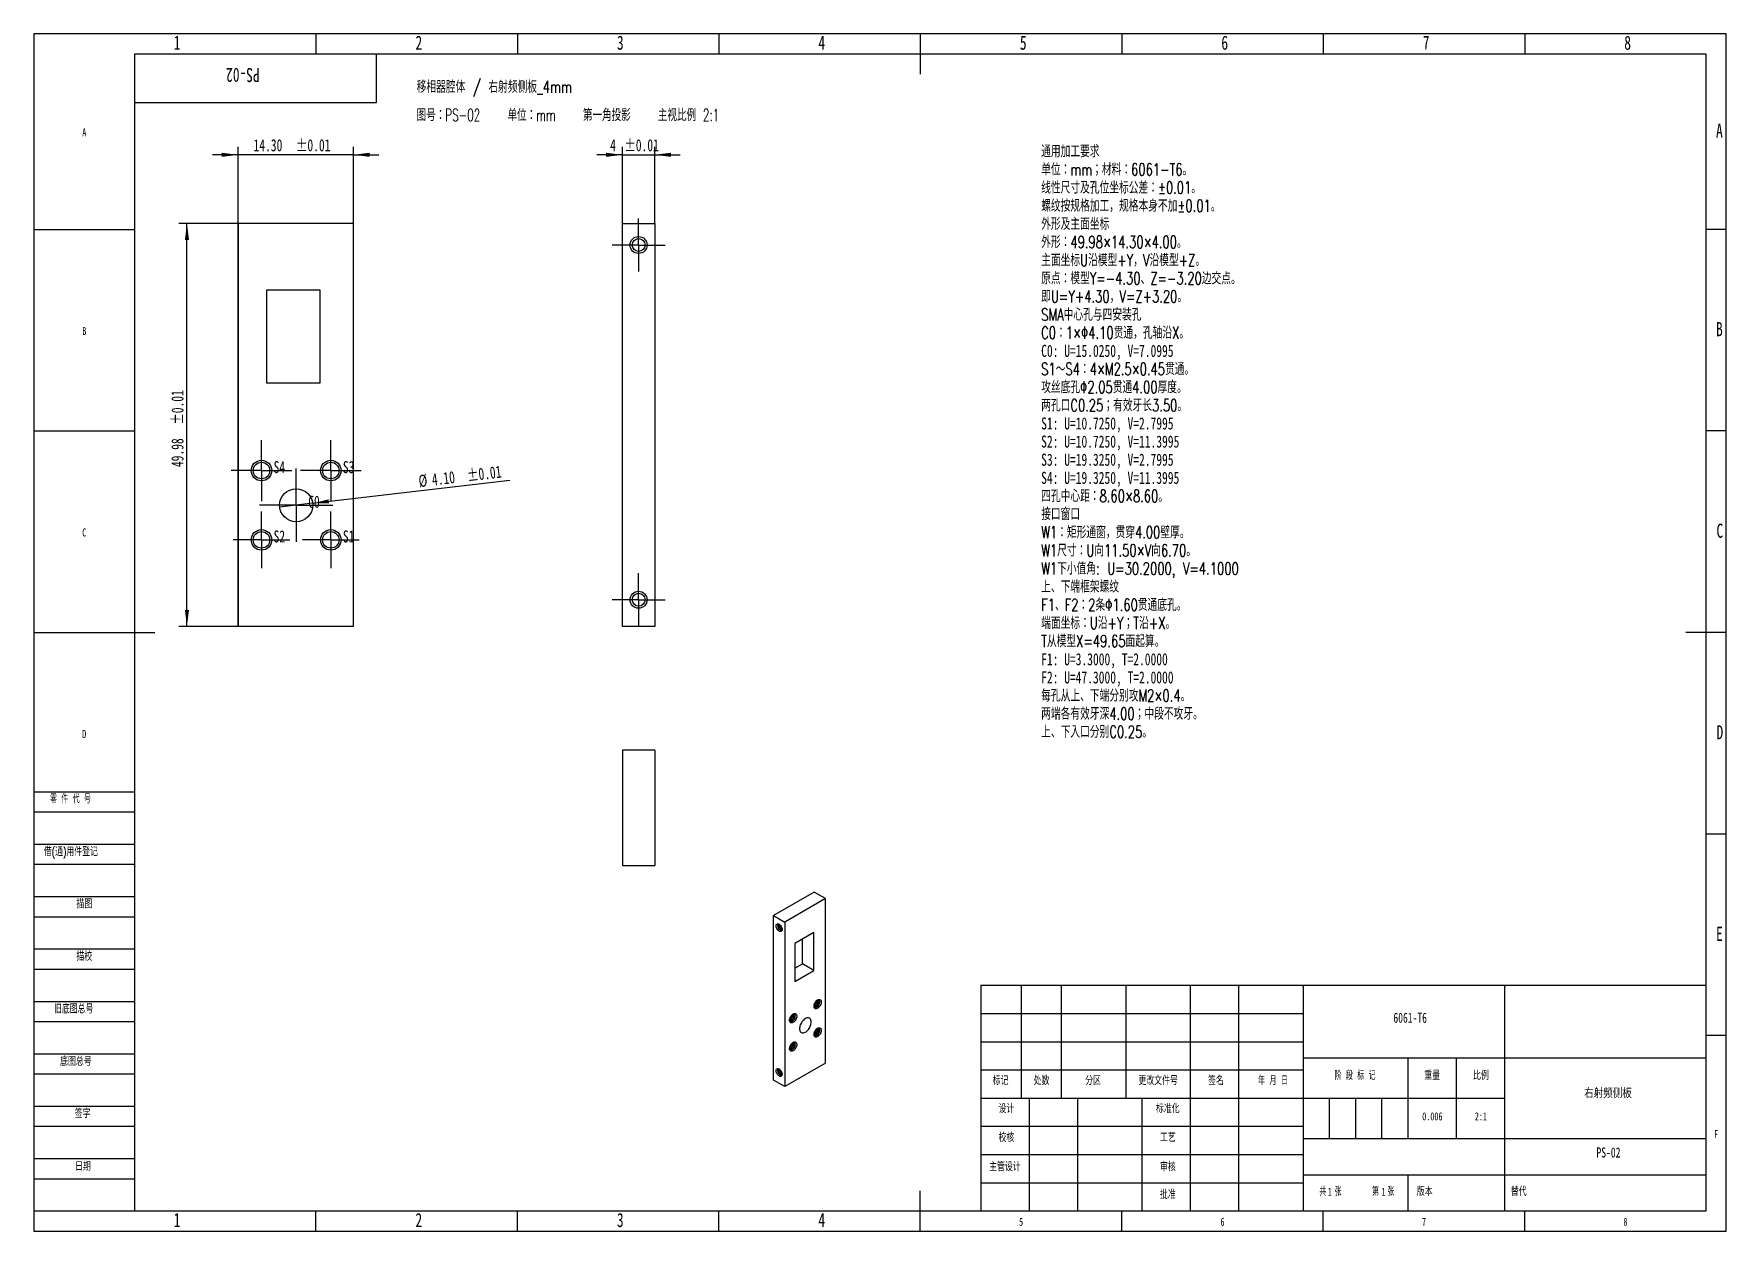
# Model space of a CAD drawing. Header units: millimetres. Extents: x 0 to 420, y 0 to 297.
import ezdxf

# ---------------------------------------------------------------- set-up
doc = ezdxf.new("R2010")
doc.units = ezdxf.units.MM
for name, color, linetype in [('10', 7, 'Continuous'), ('5', 7, 'Continuous'), ('9', 7, 'Continuous'), ('SLD-0', 7, 'Continuous')]:
    doc.layers.add(name, color=color, linetype=linetype)
doc.styles.add('SLDTEXTSTYLE0', font='TXT', dxfattribs={"width": 0.7})
doc.styles.add('SLDTEXTSTYLE1', font='TXT', dxfattribs={"width": 0.7, "bigfont": 'bigfont'})
doc.styles.add('SLDTEXTSTYLE2', font='TXT', dxfattribs={"width": 0.631579, "bigfont": 'bigfont'})
doc.styles.add('SLDTEXTSTYLE3', font='TXT', dxfattribs={"width": 0.62, "bigfont": 'bigfont'})
doc.styles.add('SLDTEXTSTYLE4', font='TXT', dxfattribs={"width": 0.614286, "bigfont": 'bigfont'})
doc.styles.add('SLDTEXTSTYLE5', font='TXT', dxfattribs={"width": 0.6, "bigfont": 'bigfont'})
doc.dimstyles.new('SLDDIMSTYLE0', dxfattribs={"dimtxt": 3, "dimasz": 4.08, "dimexe": 0, "dimexo": 0.0625, "dimgap": 0.75, "dimtad": 1, "dimlfac": 0.5, "dimrnd": 1e-09, "dimzin": 12, "dimdsep": 46, "dimtxsty": 'SLDTEXTSTYLE0', "dimsah": 1, "dimcen": 0.09, "dimadec": 0, "dimazin": 3, "dimtol": 1, "dimtp": 0.01, "dimtm": 0.01, "dimtfac": 1, "dimtmove": 0, "dimatfit": 0, "dimfxl": 1, "dimfrac": 2, "dimtolj": 1, "dimarcsym": 0})
doc.dimstyles.new('SLDDIMSTYLE1', dxfattribs={"dimtxt": 3, "dimasz": 4.08, "dimexe": 0, "dimexo": 0.0625, "dimgap": 0.75, "dimtad": 1, "dimlfac": 0.5, "dimrnd": 1e-09, "dimzin": 12, "dimdsep": 46, "dimtxsty": 'SLDTEXTSTYLE0', "dimsah": 1, "dimcen": 0.09, "dimadec": 0, "dimazin": 3, "dimtol": 1, "dimtp": 0.01, "dimtm": 0.01, "dimtfac": 1, "dimtofl": 0, "dimtmove": 0, "dimatfit": 3, "dimfxl": 1, "dimfrac": 2, "dimtolj": 1, "dimarcsym": 0})
doc.dimstyles.new('SLDDIMSTYLE2', dxfattribs={"dimtxt": 3, "dimasz": 4.08, "dimexe": 0, "dimexo": 0.0625, "dimgap": 0.75, "dimtad": 1, "dimlfac": 0.5, "dimrnd": 1e-09, "dimzin": 4, "dimdsep": 46, "dimtxsty": 'SLDTEXTSTYLE0', "dimsah": 1, "dimcen": 0.09, "dimadec": 0, "dimazin": 1, "dimtol": 1, "dimtp": 0.01, "dimtm": 0.01, "dimtfac": 1, "dimtmove": 0, "dimatfit": 0, "dimfxl": 1, "dimfrac": 2, "dimtolj": 1, "dimarcsym": 0})
doc.dimstyles.new('SLDDIMSTYLE3', dxfattribs={"dimtxt": 3, "dimasz": 4.08, "dimexe": 0, "dimexo": 0.0625, "dimgap": 0.75, "dimtad": 1, "dimlfac": 0.5, "dimrnd": 1e-09, "dimzin": 4, "dimdsep": 46, "dimtxsty": 'SLDTEXTSTYLE0', "dimblk1": 'NONE', "dimsah": 1, "dimcen": 0, "dimadec": 0, "dimazin": 1, "dimtol": 1, "dimtp": 0.01, "dimtm": 0.01, "dimtfac": 1, "dimtmove": 0, "dimatfit": 3, "dimldrblk": 'NONE', "dimfxl": 1, "dimfrac": 2, "dimtolj": 1, "dimarcsym": 0})

# ---------------------------------------------------------------- blocks, each defined once
blk = doc.blocks.new('_D')
at = {"layer": '10'}
for p, q in [((146.09, 249.98), (146.09, 269)), ((154.09, 249.98), (154.09, 269)), ((146.09, 267), (139.74, 267)), ((146.09, 267), (154.09, 267)), ((154.09, 267), (160.44, 267))]:
    blk.add_line(p, q, dxfattribs=at)
for points in [[(146.09, 267), (142.01, 267.51), (142.01, 266.49)], [(154.09, 267), (158.17, 266.49), (158.17, 267.51)]]:
    blk.add_solid(points, dxfattribs=at)
at = {"layer": '10', "char_height": 3, "attachment_point": 1, "style": 'SLDTEXTSTYLE0'}
for s, insert in [('4', (143.02, 270.87)), ('±0.01', (146.54, 270.87))]:
    blk.add_mtext(s, dxfattribs=dict(at, insert=insert))
blk = doc.blocks.new('SW_CENTERMARKSYMBOL_0')
at = {"layer": '10', "color": 0}
for p, q in [((0, 5), (0, 6.6)), ((0, 0), (0, 5)), ((-5, 0), (-6.6, 0)), ((0, 0), (-5, 0)), ((0, 0), (0, -5)), ((0, 0), (5, 0)), ((5, 0), (6.6, 0)), ((0, -5), (0, -6.6))]:
    blk.add_line(p, q, dxfattribs=at)
blk = doc.blocks.new('SW_CENTERMARKSYMBOL_1')
at = {"layer": '10', "color": 0}
for p, q in [((0, 5), (0, 6.6)), ((0, 0), (0, 5)), ((-5, 0), (-6.6, 0)), ((0, 0), (-5, 0)), ((0, 0), (0, -5)), ((0, 0), (5, 0)), ((5, 0), (6.6, 0)), ((0, -5), (0, -6.6))]:
    blk.add_line(p, q, dxfattribs=at)
blk = doc.blocks.new('_D_1')
at = {"layer": '10'}
for p, q in [((79.3, 249.98), (36, 249.98)), ((38, 150.02), (38, 249.98)), ((79.3, 150.02), (36, 150.02))]:
    blk.add_line(p, q, dxfattribs=at)
for points in [[(38, 249.98), (37.49, 245.9), (38.51, 245.9)], [(38, 150.02), (38.51, 154.1), (37.49, 154.1)]]:
    blk.add_solid(points, dxfattribs=at)
at = {"layer": '10', "char_height": 3, "attachment_point": 1, "rotation": 90, "style": 'SLDTEXTSTYLE0'}
for s, insert in [('±0.01', (34.13, 200.04)), ('49.98', (34.13, 189.53))]:
    blk.add_mtext(s, dxfattribs=dict(at, insert=insert))
blk = doc.blocks.new('_D_2')
at = {"layer": '10'}
for p, q in [((50.7, 150.02), (50.7, 269)), ((79.3, 150.02), (79.3, 269)), ((50.7, 267), (44.35, 267)), ((79.3, 267), (50.7, 267)), ((79.3, 267), (85.65, 267))]:
    blk.add_line(p, q, dxfattribs=at)
for points in [[(50.7, 267), (46.62, 267.51), (46.62, 266.49)], [(79.3, 267), (83.38, 266.49), (83.38, 267.51)]]:
    blk.add_solid(points, dxfattribs=at)
at = {"layer": '10', "char_height": 3, "attachment_point": 1, "style": 'SLDTEXTSTYLE0'}
for s, insert in [('14.30', (54.53, 270.87)), ('±0.01', (65.04, 270.87))]:
    blk.add_mtext(s, dxfattribs=dict(at, insert=insert))
blk = doc.blocks.new('_D_3')
at = {"layer": '10'}
for q in [(118.15, 186.31), (61.03, 179.59)]:
    blk.add_line((69.17, 180.55), q, dxfattribs=at)
blk.add_solid([(69.17, 180.55), (73.28, 180.52), (73.17, 181.53)], dxfattribs=at)
at = {"layer": '10', "char_height": 3, "attachment_point": 1, "rotation": 6.7108, "style": 'SLDTEXTSTYLE0'}
for s, insert in [('±0.01', (107.33, 188.93)), ('%%c', (95.33, 187.52)), ('4.10', (98.62, 187.91))]:
    blk.add_mtext(s, dxfattribs=dict(at, insert=insert))
blk = doc.blocks.new('_None')
blk = doc.blocks.new('SW_CENTERMARKSYMBOL_2')
at = {"layer": '10', "color": 0}
for p, q in [((0, 5), (0, 7.05)), ((0, 0), (0, 5)), ((-5, 0), (-7.05, 0)), ((0, 0), (-5, 0)), ((0, 0), (0, -5)), ((0, 0), (5, 0)), ((5, 0), (7.05, 0)), ((0, -5), (0, -7.05))]:
    blk.add_line(p, q, dxfattribs=at)
blk = doc.blocks.new('SW_CENTERMARKSYMBOL_3')
at = {"layer": '10', "color": 0}
for p, q in [((0, 5), (0, 7.05)), ((0, 0), (0, 5)), ((-5, 0), (-7.05, 0)), ((0, 0), (-5, 0)), ((0, 0), (0, -5)), ((0, 0), (5, 0)), ((5, 0), (7.05, 0)), ((0, -5), (0, -7.05))]:
    blk.add_line(p, q, dxfattribs=at)
blk = doc.blocks.new('SW_CENTERMARKSYMBOL_4')
at = {"layer": '10', "color": 0}
for p, q in [((0, 5), (0, 9.1)), ((0, 0), (0, 5)), ((-5, 0), (-9.1, 0)), ((0, 0), (-5, 0)), ((0, 0), (0, -5)), ((0, 0), (5, 0)), ((5, 0), (9.1, 0)), ((0, -5), (0, -9.1))]:
    blk.add_line(p, q, dxfattribs=at)
blk = doc.blocks.new('SW_CENTERMARKSYMBOL_5')
at = {"layer": '10', "color": 0}
for p, q in [((0, 5), (0, 7.55)), ((0, 0), (0, 5)), ((-5, 0), (-7.55, 0)), ((0, 0), (-5, 0)), ((0, 0), (0, -5)), ((0, 0), (5, 0)), ((5, 0), (7.55, 0)), ((0, -5), (0, -7.55))]:
    blk.add_line(p, q, dxfattribs=at)
blk = doc.blocks.new('SW_CENTERMARKSYMBOL_6')
at = {"layer": '10', "color": 0}
for p, q in [((0, 5), (0, 7.55)), ((0, 0), (0, 5)), ((-5, 0), (-7.55, 0)), ((0, 0), (-5, 0)), ((0, 0), (0, -5)), ((0, 0), (5, 0)), ((5, 0), (7.55, 0)), ((0, -5), (0, -7.55))]:
    blk.add_line(p, q, dxfattribs=at)

msp = doc.modelspace()

# ---------------------------------------------------------------- linework, layer by layer
at = {"color": 7, "linetype": 'Continuous', "lineweight": 25}
for p, q in [((50.7, 249.98), (50.7, 150.02)), ((79.3, 249.98), (50.7, 249.98)), ((79.3, 150.02), (79.3, 249.98)), ((146.093, 249.98), (154.093, 249.98)), ((146.093, 150.02), (146.093, 249.98)), ((154.093, 249.98), (154.093, 150.02)), ((57.7, 233.42), (57.7, 210.42)), ((71.1, 233.42), (57.7, 233.42)), ((71.1, 210.42), (71.1, 233.42)), ((57.7, 210.42), (71.1, 210.42)), ((79.3, 150.02), (50.7, 150.02)), ((154.093, 150.02), (146.093, 150.02)), ((154.093, 119.3), (146.093, 119.3)), ((146.093, 119.3), (146.093, 90.7)), ((154.093, 119.3), (154.093, 90.7)), ((146.093, 90.7), (154.093, 90.7)), ((193.674, 84.121), (183.563, 78.284)), ((196.503, 82.489), (193.674, 84.121)), ((196.503, 82.489), (186.391, 76.651)), ((196.503, 41.678), (196.503, 82.489)), ((183.563, 78.284), (186.391, 76.651)), ((183.563, 37.473), (183.563, 78.284)), ((184.8, 75.83), (184.588, 75.708)), ((184.626, 75.857), (184.8, 75.83)), ((186.391, 76.651), (186.391, 35.841)), ((193.604, 74.054), (188.866, 71.319)), ((190.775, 66.297), (190.775, 72.421)), ((193.604, 64.664), (193.604, 74.054)), ((188.866, 71.319), (188.866, 61.929)), ((188.866, 65.194), (190.775, 66.297)), ((188.866, 61.929), (193.604, 64.664)), ((193.604, 64.664), (190.775, 66.297)), ((184.8, 39.903), (184.588, 39.78)), ((184.626, 39.93), (184.8, 39.903)), ((196.503, 41.678), (186.391, 35.841)), ((186.391, 35.841), (183.563, 37.473))]:
    msp.add_line(p, q, dxfattribs=at)
at = {"color": 7, "linetype": 'Continuous', "lineweight": 25, "flags": 128}
for points in [[(185.72, 74.851), (185.704, 74.687), (185.659, 74.547), (185.586, 74.438), (185.489, 74.363), (185.37, 74.325), (185.235, 74.327), (185.089, 74.367), (184.939, 74.445), (184.791, 74.557), (184.65, 74.698), (184.523, 74.864), (184.414, 75.046), (184.328, 75.238), (184.269, 75.432), (184.238, 75.619), (184.238, 75.793), (184.269, 75.945), (184.328, 76.07), (184.414, 76.163), (184.523, 76.22), (184.65, 76.238), (184.791, 76.217), (184.939, 76.157), (185.089, 76.062), (185.235, 75.935), (185.37, 75.78), (185.489, 75.606), (185.586, 75.417), (185.659, 75.224), (185.704, 75.032), (185.72, 74.851)], [(185.072, 76.075), (185.056, 76.081), (184.93, 76.111), (184.816, 76.1), (184.72, 76.051), (184.648, 75.966), (184.603, 75.85), (184.588, 75.708)], [(184.588, 75.708), (184.603, 75.549), (184.648, 75.38), (184.72, 75.212), (184.816, 75.052), (184.93, 74.911), (185.056, 74.795), (185.187, 74.71), (185.316, 74.662), (185.437, 74.652), (185.542, 74.682), (185.626, 74.75), (185.685, 74.851), (185.713, 74.959)], [(195.425, 56.835), (195.41, 56.635), (195.364, 56.424), (195.29, 56.209), (195.19, 55.998), (195.067, 55.798), (194.925, 55.615), (194.77, 55.456), (194.607, 55.326), (194.44, 55.23), (194.277, 55.171), (194.121, 55.151), (193.98, 55.17), (193.857, 55.229), (193.757, 55.324), (193.683, 55.453), (193.637, 55.612), (193.622, 55.794), (193.637, 55.995), (193.683, 56.206), (193.757, 56.42), (193.857, 56.632), (193.98, 56.832), (194.121, 57.015), (194.277, 57.174), (194.44, 57.303), (194.607, 57.399), (194.77, 57.459), (194.925, 57.479), (195.067, 57.459), (195.19, 57.401), (195.29, 57.305), (195.364, 57.176), (195.41, 57.018), (195.425, 56.835)], [(193.627, 55.905), (193.638, 55.834), (193.684, 55.694), (193.76, 55.586), (193.862, 55.515), (193.984, 55.483), (194.123, 55.492), (194.271, 55.541), (194.422, 55.628), (194.571, 55.75), (194.709, 55.901), (194.832, 56.075), (194.933, 56.263), (195.009, 56.459), (195.056, 56.652), (195.071, 56.835), (195.056, 57), (195.009, 57.14), (194.933, 57.247), (194.832, 57.319), (194.709, 57.351), (194.571, 57.342), (194.43, 57.296)], [(189.344, 53.325), (189.328, 53.125), (189.283, 52.913), (189.209, 52.699), (189.108, 52.487), (188.986, 52.287), (188.844, 52.104), (188.689, 51.945), (188.525, 51.816), (188.359, 51.72), (188.196, 51.66), (188.04, 51.64), (187.899, 51.66), (187.776, 51.718), (187.676, 51.814), (187.602, 51.943), (187.556, 52.101), (187.541, 52.284), (187.556, 52.484), (187.602, 52.695), (187.676, 52.91), (187.776, 53.121), (187.899, 53.321), (188.04, 53.504), (188.196, 53.663), (188.359, 53.793), (188.525, 53.889), (188.689, 53.948), (188.844, 53.968), (188.986, 53.949), (189.108, 53.89), (189.209, 53.795), (189.283, 53.666), (189.328, 53.507), (189.344, 53.325)], [(187.546, 52.394), (187.557, 52.323), (187.603, 52.184), (187.679, 52.076), (187.78, 52.004), (187.903, 51.972), (188.041, 51.981), (188.19, 52.03), (188.341, 52.118), (188.489, 52.24), (188.628, 52.391), (188.75, 52.564), (188.852, 52.753), (188.928, 52.948), (188.974, 53.142), (188.99, 53.325), (188.974, 53.49), (188.928, 53.629), (188.852, 53.737), (188.75, 53.808), (188.628, 53.84), (188.489, 53.832), (188.349, 53.786)], [(192.932, 51.885), (192.917, 52.12), (192.871, 52.332), (192.795, 52.517), (192.692, 52.67), (192.562, 52.789), (192.41, 52.87), (192.238, 52.913), (192.05, 52.916), (191.849, 52.88), (191.641, 52.804), (191.43, 52.691), (191.219, 52.542), (191.015, 52.362), (190.82, 52.154), (190.639, 51.923), (190.477, 51.673), (190.335, 51.409), (190.219, 51.138), (190.129, 50.865), (190.068, 50.596), (190.037, 50.336), (190.037, 50.092), (190.068, 49.868), (190.129, 49.669), (190.219, 49.499), (190.335, 49.363), (190.477, 49.263), (190.639, 49.2), (190.82, 49.177), (191.015, 49.194), (191.219, 49.25), (191.43, 49.345), (191.641, 49.476), (191.849, 49.641), (192.05, 49.835), (192.238, 50.056), (192.41, 50.297), (192.562, 50.555), (192.692, 50.823), (192.795, 51.096), (192.871, 51.367), (192.917, 51.633), (192.932, 51.885)], [(195.425, 49.813), (195.41, 49.613), (195.364, 49.402), (195.29, 49.187), (195.19, 48.976), (195.067, 48.775), (194.925, 48.593), (194.77, 48.434), (194.607, 48.304), (194.44, 48.208), (194.277, 48.149), (194.121, 48.129), (193.98, 48.148), (193.857, 48.207), (193.757, 48.302), (193.683, 48.431), (193.637, 48.59), (193.622, 48.772), (193.637, 48.972), (193.683, 49.183), (193.757, 49.398), (193.857, 49.609), (193.98, 49.81), (194.121, 49.993), (194.277, 50.151), (194.44, 50.281), (194.607, 50.377), (194.77, 50.436), (194.925, 50.456), (195.067, 50.437), (195.19, 50.379), (195.29, 50.283), (195.364, 50.154), (195.41, 49.995), (195.425, 49.813)], [(189.344, 46.302), (189.328, 46.102), (189.283, 45.891), (189.209, 45.676), (189.108, 45.465), (188.986, 45.265), (188.844, 45.082), (188.689, 44.923), (188.525, 44.793), (188.359, 44.697), (188.196, 44.638), (188.04, 44.618), (187.899, 44.638), (187.776, 44.696), (187.676, 44.791), (187.602, 44.921), (187.556, 45.079), (187.541, 45.262), (187.556, 45.462), (187.602, 45.673), (187.676, 45.888), (187.776, 46.099), (187.899, 46.299), (188.04, 46.482), (188.196, 46.641), (188.359, 46.771), (188.525, 46.867), (188.689, 46.926), (188.844, 46.946), (188.986, 46.926), (189.108, 46.868), (189.209, 46.773), (189.283, 46.643), (189.328, 46.485), (189.344, 46.302)], [(187.546, 45.372), (187.557, 45.301), (187.603, 45.161), (187.679, 45.054), (187.78, 44.982), (187.903, 44.95), (188.041, 44.959), (188.19, 45.008), (188.341, 45.095), (188.489, 45.217), (188.628, 45.368), (188.75, 45.542), (188.852, 45.731), (188.928, 45.926), (188.974, 46.119), (188.99, 46.302), (188.974, 46.467), (188.928, 46.607), (188.852, 46.715), (188.75, 46.786), (188.628, 46.818), (188.489, 46.809), (188.349, 46.764)], [(193.627, 48.883), (193.638, 48.811), (193.684, 48.672), (193.76, 48.564), (193.862, 48.493), (193.984, 48.461), (194.123, 48.469), (194.271, 48.519), (194.422, 48.606), (194.571, 48.728), (194.709, 48.879), (194.832, 49.053), (194.933, 49.241), (195.009, 49.436), (195.056, 49.63), (195.071, 49.813), (195.056, 49.978), (195.009, 50.117), (194.933, 50.225), (194.832, 50.297), (194.709, 50.329), (194.571, 50.32), (194.43, 50.274)], [(185.72, 38.923), (185.704, 38.759), (185.659, 38.62), (185.586, 38.51), (185.489, 38.435), (185.37, 38.397), (185.235, 38.399), (185.089, 38.439), (184.939, 38.517), (184.791, 38.629), (184.65, 38.771), (184.523, 38.936), (184.414, 39.118), (184.328, 39.31), (184.269, 39.504), (184.238, 39.691), (184.238, 39.865), (184.269, 40.017), (184.328, 40.142), (184.414, 40.235), (184.523, 40.292), (184.65, 40.31), (184.791, 40.289), (184.939, 40.23), (185.089, 40.134), (185.235, 40.007), (185.37, 39.852), (185.489, 39.678), (185.586, 39.49), (185.659, 39.296), (185.704, 39.104), (185.72, 38.923)], [(185.072, 40.147), (185.056, 40.154), (184.93, 40.183), (184.816, 40.173), (184.72, 40.124), (184.648, 40.039), (184.603, 39.922), (184.588, 39.78)], [(184.588, 39.78), (184.603, 39.621), (184.648, 39.452), (184.72, 39.284), (184.816, 39.125), (184.93, 38.983), (185.056, 38.867), (185.187, 38.783), (185.316, 38.734), (185.437, 38.725), (185.542, 38.754), (185.626, 38.822), (185.685, 38.923), (185.713, 39.031)]]:
    msp.add_lwpolyline(points, dxfattribs=at)
at = {"color": 7, "linetype": 'Continuous', "lineweight": 25}
for centre, radius in [((150.093, 244.62), 2.1), ((150.093, 244.62), 1.6), ((56.501, 188.67), 2.55), ((56.501, 188.67), 2.05), ((73.701, 188.67), 2.55), ((73.701, 188.67), 2.05), ((65.101, 180.07), 4.1), ((56.501, 171.47), 2.55), ((56.501, 171.47), 2.05), ((73.701, 171.47), 2.55), ((73.701, 171.47), 2.05), ((150.093, 156.62), 2.1), ((150.093, 156.62), 1.6)]:
    msp.add_circle(centre, radius, dxfattribs=at)
for points, knots in [([(184.588, 75.708), (184.601, 75.794), (184.623, 75.948), (184.719, 76.028), (184.761, 76.063)], [0, 0, 0, 0, 0.5526047, 1, 1, 1, 1]), ([(184.8, 75.83), (184.81, 75.919), (184.822, 76.034), (184.886, 76.094), (184.901, 76.108)], [0, 0, 0, 0, 0.7754331, 1, 1, 1, 1]), ([(185.627, 74.774), (185.607, 74.769), (185.533, 74.752), (185.364, 74.838), (185.163, 75.022), (184.989, 75.288), (184.884, 75.586), (184.853, 75.882), (184.904, 76.028), (184.93, 76.101)], [0, 0, 0, 0, 0.0569482, 0.2160616, 0.375175, 0.5292947, 0.6898114, 0.8461901, 1, 1, 1, 1]), ([(185.696, 74.923), (185.657, 74.936), (185.551, 74.973), (185.374, 75.149), (185.201, 75.41), (185.1, 75.707), (185.065, 75.942), (185.094, 76.04), (185.101, 76.062)], [0, 0, 0, 0, 0.121723, 0.3284495, 0.528688, 0.7372376, 0.940411, 1, 1, 1, 1]), ([(185.705, 74.99), (185.686, 74.997), (185.601, 75.029), (185.444, 75.192), (185.274, 75.448), (185.166, 75.738), (185.161, 75.912), (185.158, 75.99)], [0, 0, 0, 0, 0.068291, 0.3131782, 0.5503799, 0.7974269, 1, 1, 1, 1]), ([(194.573, 57.34), (194.585, 57.263), (194.61, 57.107), (194.544, 56.805), (194.402, 56.497), (194.196, 56.208), (193.95, 55.988), (193.756, 55.866), (193.662, 55.853), (193.651, 55.851)], [0, 0, 0, 0, 0.1605904, 0.3240518, 0.4875131, 0.6511237, 0.8145928, 0.9780468, 1, 1, 1, 1]), ([(194.63, 57.337), (194.641, 57.315), (194.677, 57.243), (194.681, 57.062), (194.639, 56.816), (194.533, 56.552), (194.379, 56.3), (194.189, 56.076), (193.974, 55.906), (193.79, 55.806), (193.69, 55.794), (193.662, 55.791)], [0, 0, 0, 0, 0.0547502, 0.1804515, 0.3065283, 0.4369091, 0.5661931, 0.6904679, 0.8185882, 0.9492164, 1, 1, 1, 1]), ([(194.351, 57.22), (194.341, 57.148), (194.32, 56.993), (194.215, 56.735), (194.061, 56.484), (193.877, 56.263), (193.739, 56.162), (193.672, 56.112)], [0, 0, 0, 0, 0.1859747, 0.3974695, 0.6071848, 0.8087747, 1, 1, 1, 1]), ([(194.255, 57.147), (194.229, 57.051), (194.177, 56.855), (194.002, 56.559), (193.837, 56.344), (193.729, 56.267), (193.706, 56.251)], [0, 0, 0, 0, 0.2960156, 0.607281, 0.9186028, 1, 1, 1, 1]), ([(194.78, 57.328), (194.809, 57.303), (194.884, 57.238), (194.924, 57.033), (194.9, 56.752), (194.789, 56.441), (194.607, 56.142), (194.375, 55.884), (194.113, 55.707), (193.886, 55.623), (193.771, 55.642), (193.73, 55.648)], [0, 0, 0, 0, 0.0767818, 0.1993251, 0.3218326, 0.4442781, 0.566813, 0.6893338, 0.8117789, 0.9343035, 1, 1, 1, 1]), ([(188.492, 53.83), (188.504, 53.752), (188.529, 53.596), (188.463, 53.294), (188.321, 52.987), (188.115, 52.698), (187.869, 52.477), (187.675, 52.355), (187.581, 52.342), (187.57, 52.341)], [0, 0, 0, 0, 0.1605904, 0.3240518, 0.4875131, 0.6511237, 0.8145928, 0.9780468, 1, 1, 1, 1]), ([(188.549, 53.826), (188.56, 53.804), (188.596, 53.732), (188.6, 53.551), (188.558, 53.306), (188.452, 53.042), (188.298, 52.789), (188.108, 52.566), (187.893, 52.395), (187.709, 52.296), (187.609, 52.284), (187.581, 52.28)], [0, 0, 0, 0, 0.0547502, 0.1804515, 0.3065283, 0.4369091, 0.5661931, 0.6904679, 0.8185882, 0.9492164, 1, 1, 1, 1]), ([(188.27, 53.71), (188.26, 53.637), (188.239, 53.483), (188.133, 53.225), (187.98, 52.974), (187.796, 52.753), (187.658, 52.651), (187.591, 52.602)], [0, 0, 0, 0, 0.1859747, 0.3974695, 0.6071848, 0.8087747, 1, 1, 1, 1]), ([(188.173, 53.637), (188.148, 53.541), (188.096, 53.344), (187.921, 53.048), (187.756, 52.834), (187.648, 52.756), (187.625, 52.74)], [0, 0, 0, 0, 0.2960156, 0.607281, 0.9186028, 1, 1, 1, 1]), ([(188.699, 53.817), (188.728, 53.792), (188.803, 53.728), (188.843, 53.522), (188.819, 53.241), (188.708, 52.931), (188.526, 52.631), (188.294, 52.373), (188.032, 52.196), (187.805, 52.112), (187.69, 52.131), (187.649, 52.138)], [0, 0, 0, 0, 0.07678181, 0.19932515, 0.32183257, 0.44427809, 0.56681301, 0.6893338, 0.81177893, 0.93430347, 1, 1, 1, 1]), ([(188.492, 46.807), (188.504, 46.73), (188.529, 46.574), (188.463, 46.272), (188.321, 45.964), (188.115, 45.676), (187.869, 45.455), (187.675, 45.333), (187.581, 45.32), (187.57, 45.318)], [0, 0, 0, 0, 0.1605904, 0.3240518, 0.4875131, 0.6511237, 0.8145928, 0.9780468, 1, 1, 1, 1]), ([(188.549, 46.804), (188.56, 46.782), (188.596, 46.71), (188.6, 46.529), (188.558, 46.283), (188.452, 46.019), (188.298, 45.767), (188.108, 45.543), (187.893, 45.373), (187.709, 45.274), (187.609, 45.262), (187.581, 45.258)], [0, 0, 0, 0, 0.0547502, 0.1804515, 0.3065283, 0.4369091, 0.5661931, 0.6904679, 0.8185882, 0.9492164, 1, 1, 1, 1]), ([(188.27, 46.688), (188.26, 46.615), (188.239, 46.46), (188.133, 46.202), (187.98, 45.951), (187.796, 45.731), (187.658, 45.629), (187.591, 45.579)], [0, 0, 0, 0, 0.1859747, 0.3974695, 0.6071848, 0.8087747, 1, 1, 1, 1]), ([(188.173, 46.614), (188.148, 46.519), (188.096, 46.322), (187.921, 46.026), (187.756, 45.811), (187.648, 45.734), (187.625, 45.718)], [0, 0, 0, 0, 0.2960156, 0.607281, 0.9186028, 1, 1, 1, 1]), ([(188.699, 46.795), (188.728, 46.77), (188.803, 46.706), (188.843, 46.5), (188.819, 46.219), (188.708, 45.909), (188.526, 45.609), (188.294, 45.351), (188.032, 45.174), (187.805, 45.09), (187.69, 45.109), (187.649, 45.116)], [0, 0, 0, 0, 0.0767818, 0.1993251, 0.3218326, 0.4442781, 0.566813, 0.6893338, 0.8117789, 0.9343035, 1, 1, 1, 1]), ([(194.573, 50.318), (194.585, 50.241), (194.61, 50.085), (194.544, 49.783), (194.402, 49.475), (194.196, 49.186), (193.95, 48.966), (193.756, 48.843), (193.662, 48.83), (193.651, 48.829)], [0, 0, 0, 0, 0.1605904, 0.3240518, 0.4875131, 0.6511237, 0.8145928, 0.9780468, 1, 1, 1, 1]), ([(194.63, 50.315), (194.641, 50.293), (194.677, 50.22), (194.681, 50.04), (194.639, 49.794), (194.533, 49.53), (194.379, 49.277), (194.189, 49.054), (193.974, 48.884), (193.79, 48.784), (193.69, 48.772), (193.662, 48.769)], [0, 0, 0, 0, 0.0547502, 0.1804515, 0.3065283, 0.4369091, 0.5661931, 0.6904679, 0.8185882, 0.9492164, 1, 1, 1, 1]), ([(194.351, 50.198), (194.341, 50.126), (194.32, 49.971), (194.215, 49.713), (194.061, 49.462), (193.877, 49.241), (193.739, 49.139), (193.672, 49.09)], [0, 0, 0, 0, 0.1859747, 0.3974695, 0.6071848, 0.8087747, 1, 1, 1, 1]), ([(194.255, 50.125), (194.229, 50.029), (194.177, 49.833), (194.002, 49.537), (193.837, 49.322), (193.729, 49.245), (193.706, 49.229)], [0, 0, 0, 0, 0.2960156, 0.607281, 0.9186028, 1, 1, 1, 1]), ([(194.78, 50.305), (194.809, 50.28), (194.884, 50.216), (194.924, 50.011), (194.9, 49.729), (194.789, 49.419), (194.607, 49.12), (194.375, 48.861), (194.113, 48.685), (193.886, 48.6), (193.771, 48.619), (193.73, 48.626)], [0, 0, 0, 0, 0.0767818, 0.1993251, 0.3218326, 0.4442781, 0.566813, 0.6893338, 0.8117789, 0.9343035, 1, 1, 1, 1]), ([(184.588, 39.78), (184.601, 39.866), (184.623, 40.021), (184.719, 40.1), (184.761, 40.136)], [0, 0, 0, 0, 0.5526047, 1, 1, 1, 1]), ([(184.8, 39.903), (184.81, 39.991), (184.822, 40.106), (184.886, 40.166), (184.901, 40.18)], [0, 0, 0, 0, 0.77543311, 1, 1, 1, 1]), ([(185.627, 38.846), (185.607, 38.842), (185.533, 38.824), (185.364, 38.91), (185.163, 39.095), (184.989, 39.36), (184.884, 39.659), (184.853, 39.954), (184.904, 40.101), (184.93, 40.173)], [0, 0, 0, 0, 0.0569482, 0.2160616, 0.375175, 0.5292947, 0.6898114, 0.8461901, 1, 1, 1, 1]), ([(185.696, 38.995), (185.657, 39.008), (185.551, 39.045), (185.374, 39.221), (185.201, 39.482), (185.1, 39.779), (185.065, 40.014), (185.094, 40.112), (185.101, 40.135)], [0, 0, 0, 0, 0.121723, 0.3284495, 0.528688, 0.7372376, 0.940411, 1, 1, 1, 1]), ([(185.705, 39.062), (185.686, 39.069), (185.601, 39.101), (185.444, 39.264), (185.274, 39.521), (185.166, 39.81), (185.161, 39.984), (185.158, 40.062)], [0, 0, 0, 0, 0.068291, 0.3131782, 0.5503799, 0.7974269, 1, 1, 1, 1])]:
    msp.add_open_spline(points, degree=3, knots=knots, dxfattribs=at)
at = {"layer": '10', "color": 7}
for p, q in [((0, 109), (25, 109)), ((0, 104), (25, 104)), ((0, 96), (25, 96)), ((0, 91), (25, 91)), ((0, 83), (25, 83)), ((0, 78), (25, 78)), ((0, 70), (25, 70)), ((0, 65), (25, 65)), ((0, 57), (25, 57)), ((0, 52), (25, 52)), ((235, 54), (315, 54)), ((235, 47), (315, 47)), ((0, 44), (25, 44)), ((0, 39), (25, 39)), ((0, 31), (25, 31)), ((0, 26), (25, 26)), ((0, 18), (25, 18)), ((0, 13), (25, 13))]:
    msp.add_line(p, q, dxfattribs=at)
at = {"layer": '10', "color": 7, "lineweight": 25}
for p, q in [((245, 61), (245, 33)), ((255, 61), (255, 33)), ((271, 61), (271, 33)), ((287, 61), (287, 5)), ((299, 61), (299, 5)), ((315, 61), (315, 5)), ((365, 61), (365, 33)), ((315, 43), (415, 43)), ((340.986, 43), (340.986, 23)), ((353, 43), (353, 23)), ((235, 40), (315, 40)), ((235, 33), (365, 33)), ((247, 33), (247, 5)), ((259, 33), (259, 5)), ((275, 33), (275, 5)), ((365, 33), (365, 5)), ((235, 26), (315, 26)), ((315, 23), (415, 23)), ((235, 19), (315, 19)), ((315, 14), (415, 14)), ((235, 12), (315, 12))]:
    msp.add_line(p, q, dxfattribs=at)
at = {"layer": '5'}
for p, q in [((70, 297), (70, 292)), ((120, 297), (120, 292)), ((170, 297), (170, 292)), ((270, 297), (270, 292)), ((320, 297), (320, 292)), ((370, 297), (370, 292)), ((0, 248.5), (25, 248.5)), ((420, 248.5), (415, 248.5)), ((0, 198.5), (25, 198.5)), ((420, 198.5), (415, 198.5)), ((420, 98.5), (415, 98.5)), ((420, 48.5), (415, 48.5)), ((70, 0), (70, 5)), ((120, 0), (120, 5)), ((170, 0), (170, 5)), ((270, 0), (270, 5)), ((320, 0), (320, 5)), ((370, 0), (370, 5))]:
    msp.add_line(p, q, dxfattribs=at)
at = {"layer": '5', "lineweight": 25}
for p, q in [((220, 297), (220, 287)), ((0, 148.5), (30, 148.5)), ((420, 148.5), (410, 148.5)), ((220, 0), (220, 10))]:
    msp.add_line(p, q, dxfattribs=at)
at = {"layer": '5', "color": 7, "lineweight": 25}
for p, q in [((415, 292), (25, 292)), ((25, 292), (25, 5)), ((85, 280), (85, 292)), ((415, 5), (415, 292)), ((25, 280), (85, 280)), ((235, 61), (415, 61)), ((235, 61), (235, 5)), ((0, 5), (415, 5))]:
    msp.add_line(p, q, dxfattribs=at)
at = {"layer": '9', "color": 7}
for p, q in [((420, 297), (0, 297)), ((0, 297), (0, 0)), ((420, 148.5), (420, 297)), ((420, 0), (420, 148.5)), ((0, 0), (420, 0))]:
    msp.add_line(p, q, dxfattribs=at)
at = {"layer": 'SLD-0'}
for p, q in [((321.5, 33), (321.5, 23)), ((328, 33), (328, 23)), ((334.5, 33), (334.5, 23))]:
    msp.add_line(p, q, dxfattribs=at)
at = {"layer": 'SLD-0', "lineweight": 25}
msp.add_line((340.986, 14), (340.986, 5), dxfattribs=at)

# ---------------------------------------------------------------- block references
at = {"layer": '10'}
for name, p in [('SW_CENTERMARKSYMBOL_0', (150.093, 244.62)), ('SW_CENTERMARKSYMBOL_6', (56.501, 188.67)), ('SW_CENTERMARKSYMBOL_5', (73.701, 188.67)), ('SW_CENTERMARKSYMBOL_4', (65.101, 180.07)), ('SW_CENTERMARKSYMBOL_2', (56.501, 171.47)), ('SW_CENTERMARKSYMBOL_3', (73.701, 171.47)), ('SW_CENTERMARKSYMBOL_1', (150.093, 156.62))]:
    msp.add_blockref(name, p, dxfattribs=at)

# ---------------------------------------------------------------- texts
for s, insert, char_height, attachment_point, style in [('1', (35.544, 296.561), 3.5, 2, 'SLDTEXTSTYLE0'), ('2', (95.544, 296.561), 3.5, 2, 'SLDTEXTSTYLE0'), ('3', (145.544, 296.561), 3.5, 2, 'SLDTEXTSTYLE0'), ('4', (195.544, 296.561), 3.5, 2, 'SLDTEXTSTYLE0'), ('5', (245.544, 296.561), 3.5, 2, 'SLDTEXTSTYLE0'), ('6', (295.547, 296.561), 3.5, 2, 'SLDTEXTSTYLE0'), ('7', (345.547, 296.561), 3.5, 2, 'SLDTEXTSTYLE0'), ('8', (395.547, 296.561), 3.5, 2, 'SLDTEXTSTYLE0'), ('移相器腔体 / 右射频侧板_4mm', (95, 285.367), 3, 1, 'SLDTEXTSTYLE1'), ('图号：PS-02    单位：mm    第一角投影    主视比例 2:1', (95, 278.367), 3, 1, 'SLDTEXTSTYLE2'), ('A', (12.512, 273.566), 2, 2, 'SLDTEXTSTYLE0'), ('A', (418.32, 274.753), 3.5, 2, 'SLDTEXTSTYLE0'), ('通用加工要求', (250, 269.367), 3, 1, 'SLDTEXTSTYLE1'), ('单位：mm；材料：6061-T6。', (250, 264.867), 3, 1, 'SLDTEXTSTYLE1'), ('线性尺寸及孔位坐标公差：±0.01。', (250, 260.367), 3, 1, 'SLDTEXTSTYLE1'), ('螺纹按规格加工，规格本身不加±0.01。', (250, 255.867), 3, 1, 'SLDTEXTSTYLE1'), ('外形及主面坐标', (250, 251.367), 3, 1, 'SLDTEXTSTYLE1'), ('外形：49.98×14.30×4.00。', (250, 246.867), 3, 1, 'SLDTEXTSTYLE1'), ('主面坐标U沿模型+Y，V沿模型+Z。', (250, 242.367), 3, 1, 'SLDTEXTSTYLE1'), ('原点：模型Y=-4.30、Z=-3.20边交点。', (250, 237.867), 3, 1, 'SLDTEXTSTYLE1'), ('即U=Y+4.30，V=Z+3.20。', (250, 233.367), 3, 1, 'SLDTEXTSTYLE1'), ('SMA中心孔与四安装孔', (250, 228.867), 3, 1, 'SLDTEXTSTYLE1'), ('B', (12.512, 224.316), 2, 2, 'SLDTEXTSTYLE0'), ('C0：1×Φ4.10贯通，孔轴沿X。', (250, 224.367), 3, 1, 'SLDTEXTSTYLE1'), ('B', (418.32, 225.503), 3.5, 2, 'SLDTEXTSTYLE0'), ('C0: U=15.0250, V=7.0995', (250, 219.867), 3, 1, 'SLDTEXTSTYLE0'), ('S1～S4：4×M2.5×0.45贯通。', (250, 215.367), 3, 1, 'SLDTEXTSTYLE1'), ('攻丝底孔Φ2.05贯通4.00厚度。', (250, 210.867), 3, 1, 'SLDTEXTSTYLE1'), ('两孔口C0.25；有效牙长3.50。', (250, 206.367), 3, 1, 'SLDTEXTSTYLE1'), ('S1: U=10.7250, V=2.7995', (250, 201.867), 3, 1, 'SLDTEXTSTYLE0'), ('S2: U=10.7250, V=11.3995', (250, 197.367), 3, 1, 'SLDTEXTSTYLE0'), ('S4', (59.501, 191.037), 3, 1, 'SLDTEXTSTYLE0'), ('S3', (76.701, 191.037), 3, 1, 'SLDTEXTSTYLE0'), ('S3: U=19.3250, V=2.7995', (250, 192.867), 3, 1, 'SLDTEXTSTYLE0'), ('S4: U=19.3250, V=11.3995', (250, 188.367), 3, 1, 'SLDTEXTSTYLE0'), ('C0', (68.101, 182.437), 3, 1, 'SLDTEXTSTYLE0'), ('四孔中心距：8.60×8.60。', (250, 183.867), 3, 1, 'SLDTEXTSTYLE1'), ('接口窗口', (250, 179.367), 3, 1, 'SLDTEXTSTYLE1'), ('C', (12.512, 174.316), 2, 2, 'SLDTEXTSTYLE0'), ('S2', (59.501, 173.837), 3, 1, 'SLDTEXTSTYLE0'), ('S1', (76.701, 173.837), 3, 1, 'SLDTEXTSTYLE0'), ('W1：矩形通窗，贯穿4.00壁厚。', (250, 174.867), 3, 1, 'SLDTEXTSTYLE1'), ('C', (418.427, 175.503), 3.5, 2, 'SLDTEXTSTYLE0'), ('W1尺寸：U向11.50×V向6.70。', (250, 170.367), 3, 1, 'SLDTEXTSTYLE1'), ('W1下小值角: U=30.2000, V=4.1000', (250, 165.867), 3, 1, 'SLDTEXTSTYLE1'), ('上、下端框架螺纹', (250, 161.367), 3, 1, 'SLDTEXTSTYLE1'), ('F1、F2：2条Φ1.60贯通底孔。', (250, 156.867), 3, 1, 'SLDTEXTSTYLE1'), ('端面坐标：U沿+Y；T沿+X。', (250, 152.367), 3, 1, 'SLDTEXTSTYLE1'), ('T从模型X=49.65面起算。', (250, 147.867), 3, 1, 'SLDTEXTSTYLE1'), ('F1: U=3.3000, T=2.0000', (250, 143.367), 3, 1, 'SLDTEXTSTYLE0'), ('F2: U=47.3000, T=2.0000', (250, 138.867), 3, 1, 'SLDTEXTSTYLE0'), ('每孔从上、下端分别攻M2×0.4。', (250, 134.367), 3, 1, 'SLDTEXTSTYLE1'), ('两端各有效牙深4.00；中段不攻牙。', (250, 129.867), 3, 1, 'SLDTEXTSTYLE1'), ('D', (12.512, 124.316), 2, 2, 'SLDTEXTSTYLE0'), ('上、下入口分别C0.25。', (250, 125.367), 3, 1, 'SLDTEXTSTYLE1'), ('D', (418.43, 125.503), 3.5, 2, 'SLDTEXTSTYLE0'), ('E', (418.318, 75.503), 3.5, 2, 'SLDTEXTSTYLE0'), ('6061-T6', (341.577, 54.192), 2.5, 2, 'SLDTEXTSTYLE0'), ('右射频侧板', (390.669, 35.502), 2.5, 2, 'SLDTEXTSTYLE1'), ('0.006', (347.083, 29.471), 2, 2, 'SLDTEXTSTYLE0'), ('2:1', (359.143, 29.471), 2, 2, 'SLDTEXTSTYLE0'), ('F', (417.512, 25.066), 2, 2, 'SLDTEXTSTYLE0'), ('PS-02', (390.79, 20.761), 2.5, 2, 'SLDTEXTSTYLE0'), ('1', (321.142, 10.767), 2, 1, 'SLDTEXTSTYLE0'), ('1', (334.479, 10.767), 2, 1, 'SLDTEXTSTYLE0'), ('1', (35.544, 4.503), 3.5, 2, 'SLDTEXTSTYLE0'), ('2', (95.544, 4.503), 3.5, 2, 'SLDTEXTSTYLE0'), ('3', (145.544, 4.503), 3.5, 2, 'SLDTEXTSTYLE0'), ('4', (195.544, 4.503), 3.5, 2, 'SLDTEXTSTYLE0'), ('5', (245.012, 3.316), 2, 2, 'SLDTEXTSTYLE0'), ('6', (295.012, 3.316), 2, 2, 'SLDTEXTSTYLE0'), ('7', (345.012, 3.316), 2, 2, 'SLDTEXTSTYLE0'), ('8', (395.012, 3.316), 2, 2, 'SLDTEXTSTYLE0')]:
    msp.add_mtext(s, dxfattribs=dict(at, insert=insert, char_height=char_height, attachment_point=attachment_point, style=style))
at = {"layer": '10', "color": 7, "char_height": 2}
for s, insert, attachment_point, style in [('零 件 代 号', (4.023, 108.161), 1, 'SLDTEXTSTYLE4'), ('借(通)用件登记', (2.474, 95.066), 1, 'SLDTEXTSTYLE1'), ('描图', (12.532, 82.119), 2, 'SLDTEXTSTYLE1'), ('描校', (12.511, 69.083), 2, 'SLDTEXTSTYLE1'), ('旧底图总号', (5, 56.054), 1, 'SLDTEXTSTYLE1'), ('底图总号', (6.5, 43.053), 1, 'SLDTEXTSTYLE1'), ('标记', (239.925, 38.283), 2, 'SLDTEXTSTYLE1'), ('处数', (250.092, 38.283), 2, 'SLDTEXTSTYLE1'), ('分区', (262.884, 38.283), 2, 'SLDTEXTSTYLE1'), ('更改文件号', (279.029, 38.283), 2, 'SLDTEXTSTYLE1'), ('签名', (293.383, 38.283), 2, 'SLDTEXTSTYLE1'), ('年 月 日', (307.547, 38.283), 2, 'SLDTEXTSTYLE3'), ('阶 段 标 记', (327.898, 39.56), 2, 'SLDTEXTSTYLE4'), ('重量', (347.033, 39.56), 2, 'SLDTEXTSTYLE1'), ('比例', (359.14, 39.56), 2, 'SLDTEXTSTYLE1'), ('签字', (12.114, 30.103), 2, 'SLDTEXTSTYLE1'), ('设计', (241.36, 31.301), 2, 'SLDTEXTSTYLE1'), ('标准化', (281.426, 31.301), 2, 'SLDTEXTSTYLE1'), ('校核', (241.361, 24.122), 2, 'SLDTEXTSTYLE1'), ('工艺', (281.429, 24.165), 2, 'SLDTEXTSTYLE1'), ('日期', (12.164, 17.003), 2, 'SLDTEXTSTYLE1'), ('主管设计', (241, 16.897), 2, 'SLDTEXTSTYLE1'), ('审核', (281.437, 16.897), 2, 'SLDTEXTSTYLE1'), ('批准', (281.42, 10.007), 2, 'SLDTEXTSTYLE1'), ('共  张', (321.798, 10.767), 2, 'SLDTEXTSTYLE5'), ('第  张', (334.885, 10.767), 2, 'SLDTEXTSTYLE5'), ('版本', (345.195, 10.767), 2, 'SLDTEXTSTYLE1')]:
    msp.add_mtext(s, dxfattribs=dict(at, insert=insert, attachment_point=attachment_point, style=style))
at = {"layer": 'SLD-0', "insert": (51.889, 285.023), "char_height": 3.5, "attachment_point": 2, "rotation": 180, "style": 'SLDTEXTSTYLE0'}
msp.add_mtext('PS-02', dxfattribs=at)
at = {"layer": 'SLD-0', "insert": (366.561, 10.767), "char_height": 2, "attachment_point": 1, "style": 'SLDTEXTSTYLE1'}
msp.add_mtext('替代', dxfattribs=at)

# ---------------------------------------------------------------- dimensions: what is measured, and where the dimension line sits
at = {"layer": '10'}
for base, p1, p2, dimstyle, picture, middle in [((50.7, 267), (79.3, 150.02), (50.7, 150.02), 'SLDDIMSTYLE2', '_D_2', (65, 267)), ((154.093, 267), (146.093, 249.98), (154.093, 249.98), 'SLDDIMSTYLE0', '_D', (150, 267))]:
    dim = msp.add_linear_dim(base=base, p1=p1, p2=p2, dimstyle=dimstyle, dxfattribs=at)
    dim.commit()
    dim.dimension.update_dxf_attribs({"geometry": picture, "text_midpoint": middle, "dimtype": 160})
dim = msp.add_linear_dim(base=(38, 249.98), p1=(79.3, 150.02), p2=(79.3, 249.98), angle=90, dimstyle='SLDDIMSTYLE1', dxfattribs=at)
dim.commit()
dim.dimension.update_dxf_attribs({"geometry": '_D_1', "text_midpoint": (38, 200), "dimtype": 160})
dim = msp.add_diameter_dim_2p(p1=(61.029, 179.591), p2=(69.173, 180.549), dimstyle='SLDDIMSTYLE3', dxfattribs=at)
dim.commit()
dim.dimension.update_dxf_attribs({"geometry": '_D_3', "text_midpoint": (107, 185), "dimtype": 163})

doc.saveas('drawing.dxf')
